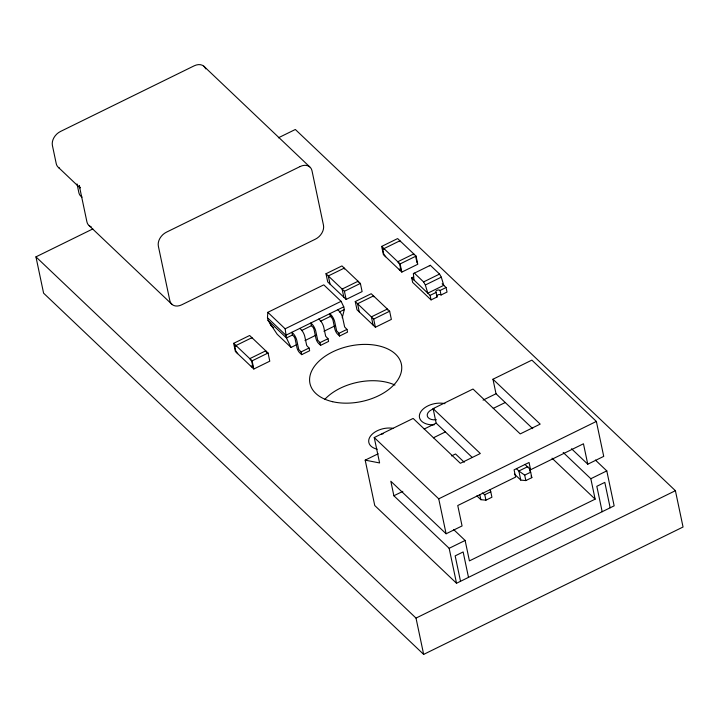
<?xml version="1.0" encoding="UTF-8"?>
<svg xmlns="http://www.w3.org/2000/svg" width="719" height="719" viewBox="0 0 719 719"><rect width="100%" height="100%" fill="white"/><g stroke="black" fill="none" stroke-linecap="round" stroke-linejoin="round"><path stroke-width="1.08" d="M297.01 344.491L291.024 347.43L277.201 334.29L268.043 320.449L267.468 317.726L267.827 312.334L323.775 284.85L341.103 301.324L343.754 306.824L344.329 309.547L342.226 317.78M278.379 137.805L295.338 129.483L675.402 490.7L683.05 527.009L423.662 654.398L43.598 293.172L35.95 256.863L92.814 228.939M325.995 273.75L341.956 265.913L360.39 283.43L362.106 291.599L346.145 299.437L327.72 281.92L325.995 273.75L344.428 291.267L346.145 299.437M381.663 246.419L397.625 238.573L416.058 256.09L417.775 264.259L401.813 272.097L383.389 254.58L381.663 246.419L400.097 263.927L401.813 272.097M233.666 343.331L249.637 335.494L268.061 353.011L269.778 361.181L253.816 369.018L235.392 351.501L233.666 343.331L252.099 360.848L253.816 369.018M344.428 291.267L360.39 283.43M400.097 263.927L416.058 256.09M267.827 312.334L285.146 328.799L341.103 301.324M343.754 306.824L285.892 335.234L267.468 317.726M355.249 301.558L371.211 293.72L389.644 311.228L391.361 319.398L375.399 327.244L356.975 309.727L355.249 301.558L373.682 319.074L375.399 327.244M413.38 273.624L430.339 265.311L439.552 274.065L441.304 277.157L443.767 285.335L427.805 293.172L425.342 284.994L423.59 281.911L414.378 273.148L413.38 273.624L413.991 280.042M299.859 328.376L301.396 329.859A5.842 1.789 63.8 0 1 304.703 336.132L306.725 345.569L309.062 348.014L309.637 350.737L301.656 354.656L299.643 352.741A4.089 1.249 63.8 0 1 296.956 347.645L295.141 339.026A2.337 0.719 63.8 0 0 293.604 336.115L292.453 335.018L286.468 337.957L268.043 320.449M301.432 330.614L311.408 325.716L312.558 326.803A2.337 0.719 63.8 0 1 314.095 329.715L315.911 338.343A4.089 1.249 63.8 0 0 318.598 343.43L320.611 345.345L328.592 341.426L328.017 338.703L325.68 336.258L323.658 326.821A5.842 1.789 63.8 0 0 320.35 320.557L318.814 319.065M320.386 321.303L331.36 315.911M339.341 311.992L344.329 309.547M436.828 295.904A2.337 1.42 -11.9 0 1 438.752 294.592A2.337 1.42 -11.9 0 1 441.044 295.006L447.029 292.058L446.077 287.519L440.091 290.467A2.337 1.42 -11.9 0 0 436.945 290.35A2.337 1.42 -11.9 0 0 436.1 292.426L437.053 296.965L431.067 299.904L412.643 282.387L411.681 277.849L413.677 276.869M252.099 360.848L268.061 353.011M423.59 281.911L439.552 274.065M304.991 340.563L315.965 335.18M323.945 331.261L334.919 325.869M425.342 284.994L441.304 277.157M292.453 335.018L291.878 332.295L293.415 333.787A5.842 1.789 63.8 0 1 296.722 340.051L298.745 349.488L301.081 351.933L309.062 348.014M311.408 325.716L310.833 322.993L312.37 324.476A5.842 1.789 63.8 0 1 315.677 330.749L317.699 340.177L320.036 342.621L328.017 338.703M338.991 333.319L346.971 329.392L347.547 332.115L339.566 336.043L337.553 334.119A4.089 1.249 63.8 0 1 334.865 329.032L333.05 320.404A2.337 0.719 63.8 0 0 331.513 317.501L330.363 316.405L329.787 313.682L331.324 315.165A5.842 1.789 63.8 0 1 334.632 321.438L336.627 330.803L338.991 333.319L339.566 336.043M373.682 319.074L389.644 311.228M411.681 277.849L430.115 295.365L436.1 292.426M595.404 460.07L606.791 470.891L614.152 505.834L456.529 583.253L374.752 505.529L365.189 460.142L379.596 462.946L374.24 437.538L413.146 418.431L460.367 463.306L480.319 453.509L433.099 408.626L473.012 389.033L520.223 433.908L540.185 424.111L492.964 379.228L531.871 360.12L596.366 421.424L603.726 456.367L587.765 464.204L571.506 448.755M424.192 429.027L436.163 423.149L472.059 457.275M483.051 400.124L496.02 393.751L532.725 428.641M365.189 460.142L378.158 453.779M433.404 437.79L445.376 431.912M493.261 408.392L505.232 402.514M451.541 455.927L455.531 453.968L464.276 462.281M587.765 464.204L583.46 443.785L530.586 469.75L529.058 462.488L514.094 469.84L515.622 477.101L457.76 505.52L462.065 525.94L446.104 533.777L390.821 481.236L393.877 495.759L402.856 491.356M374.24 437.538L438.734 498.833L596.366 421.424M527.836 466.604L518.857 471.008L516.476 468.743M482.287 492.964L484.786 494.726L490.771 491.787L490.16 489.765M530.676 472.194L531.826 477.641L525.841 480.58L520.772 480.085L518.857 471.008L524.69 475.133L530.676 472.194L529.445 468.141M476.886 495.903L480.867 499.687L485.936 500.172L491.922 497.233L490.771 491.787M393.877 495.759L449.159 548.3L465.121 540.463L469.426 560.883L595.134 499.157L590.829 478.728L563.184 452.458M590.829 478.728L606.791 470.891M35.95 256.863L416.013 618.088L675.402 490.7M429.342 265.778L430.339 265.311M442.149 283.789L446.077 287.519M203.747 66.13L309.7 166.835M552.039 458.201L595.134 499.157M524.96 464.402L530.586 469.75M514.409 474.046L520.772 480.085M337.768 309.763L339.305 311.246A5.842 1.789 63.8 0 1 342.612 317.519L344.635 326.947L346.971 329.392M453.743 529.642L465.121 540.463M266.524 352.274L267.675 353.371M58.518 167.5L79.962 187.884M89.21 225.703L172.129 304.514M291.024 347.43L286.468 337.957L285.146 328.799M531.107 476.005L531.826 477.641M610.161 507.794L604.805 482.386L596.824 486.305L602.18 511.721M529.472 469.139L529.894 471.152M524.69 475.133L525.841 480.58M492.964 379.228L496.02 393.751M484.786 494.726L485.936 500.172M440.091 290.467L441.044 295.006M479.798 494.645L480.867 499.687M430.115 295.365L431.067 299.904M415.897 257.51L417.011 262.803M413.946 254.805L413.749 253.897L397.787 261.743L399.71 264.286L401.049 270.641L399.324 269.005L399.512 269.913M400.124 241.674L399.935 240.766L383.973 248.603L384.162 249.511L382.436 247.866L383.775 254.22L385.69 256.773M433.099 408.626L436.163 423.149M468.5 577.366L463.144 551.949L455.163 555.877L460.519 581.285M438.734 498.833L446.104 533.777M449.159 548.3L456.529 583.253M387.532 309.952L387.334 309.044L371.372 316.881L373.098 325.051M373.709 296.812L373.521 295.904L357.559 303.742L359.275 311.911M358.278 282.145L358.08 281.237L342.118 289.074L343.844 297.244M344.455 269.014L344.266 268.106L328.304 275.943L330.021 284.113M416.013 618.088L423.662 654.398M320.036 342.621L320.611 345.345M301.081 351.933L301.656 354.656M270.173 323.289L270.56 325.105L272.573 327.019A4.089 1.249 63.8 0 0 272.834 327.244M265.949 351.726L265.76 350.818L249.79 358.655L251.713 361.208L253.052 367.562L251.326 365.917L251.515 366.825M252.126 338.595L251.938 337.687L235.976 345.524L236.165 346.432L234.439 344.787L235.778 351.142L237.692 353.694M77.023 183.938L78.847 192.584A11.675 8.556 -46.5 0 0 82.065 197.096M324.826 399.333A46.708 28.365 -11.9 0 1 394.956 385.042M437.053 296.965A2.337 1.42 -11.9 0 1 436.828 296.641M434.186 424.83A17.283 10.497 -11.9 0 1 420.264 412.679A17.283 10.497 -11.9 0 1 444.935 403.665M377.205 449.204A17.283 10.497 -11.9 0 1 370.698 435.831A17.283 10.497 -11.9 0 1 393.275 428.353M381.124 434.501A9.338 5.671 -11.9 0 1 383.344 433.638M436.406 419.743A9.338 5.671 -11.9 0 1 427.275 415.933A9.338 5.671 -11.9 0 1 434.024 408.743M205.706 68.871A11.675 8.556 -46.5 0 0 194.148 65.842L60.468 131.487A11.675 8.556 -46.5 0 0 52.406 145.472L56.226 163.617A11.675 8.556 -46.5 0 0 59.452 168.138M91.187 226.809A11.675 8.556 -46.5 0 1 86.909 221.82L79.261 185.511A11.675 8.556 -46.5 0 0 80.097 187.695M273.66 327.531A4.089 1.249 63.8 0 1 273.292 327.505M300.111 166.547L166.422 232.192A11.675 8.556 -46.5 0 0 158.36 246.168L169.837 300.632A11.675 8.556 -46.5 0 0 181.727 304.811L315.407 239.157A11.675 8.556 -46.5 0 0 323.469 225.182L311.992 170.718A11.675 8.556 -46.5 0 0 300.111 166.547M332.636 401.705A46.708 28.365 -11.9 0 0 401.75 367.76A46.708 28.365 -11.9 0 0 332.636 351.888A46.708 28.365 -11.9 0 0 332.636 401.705"/></g></svg>
